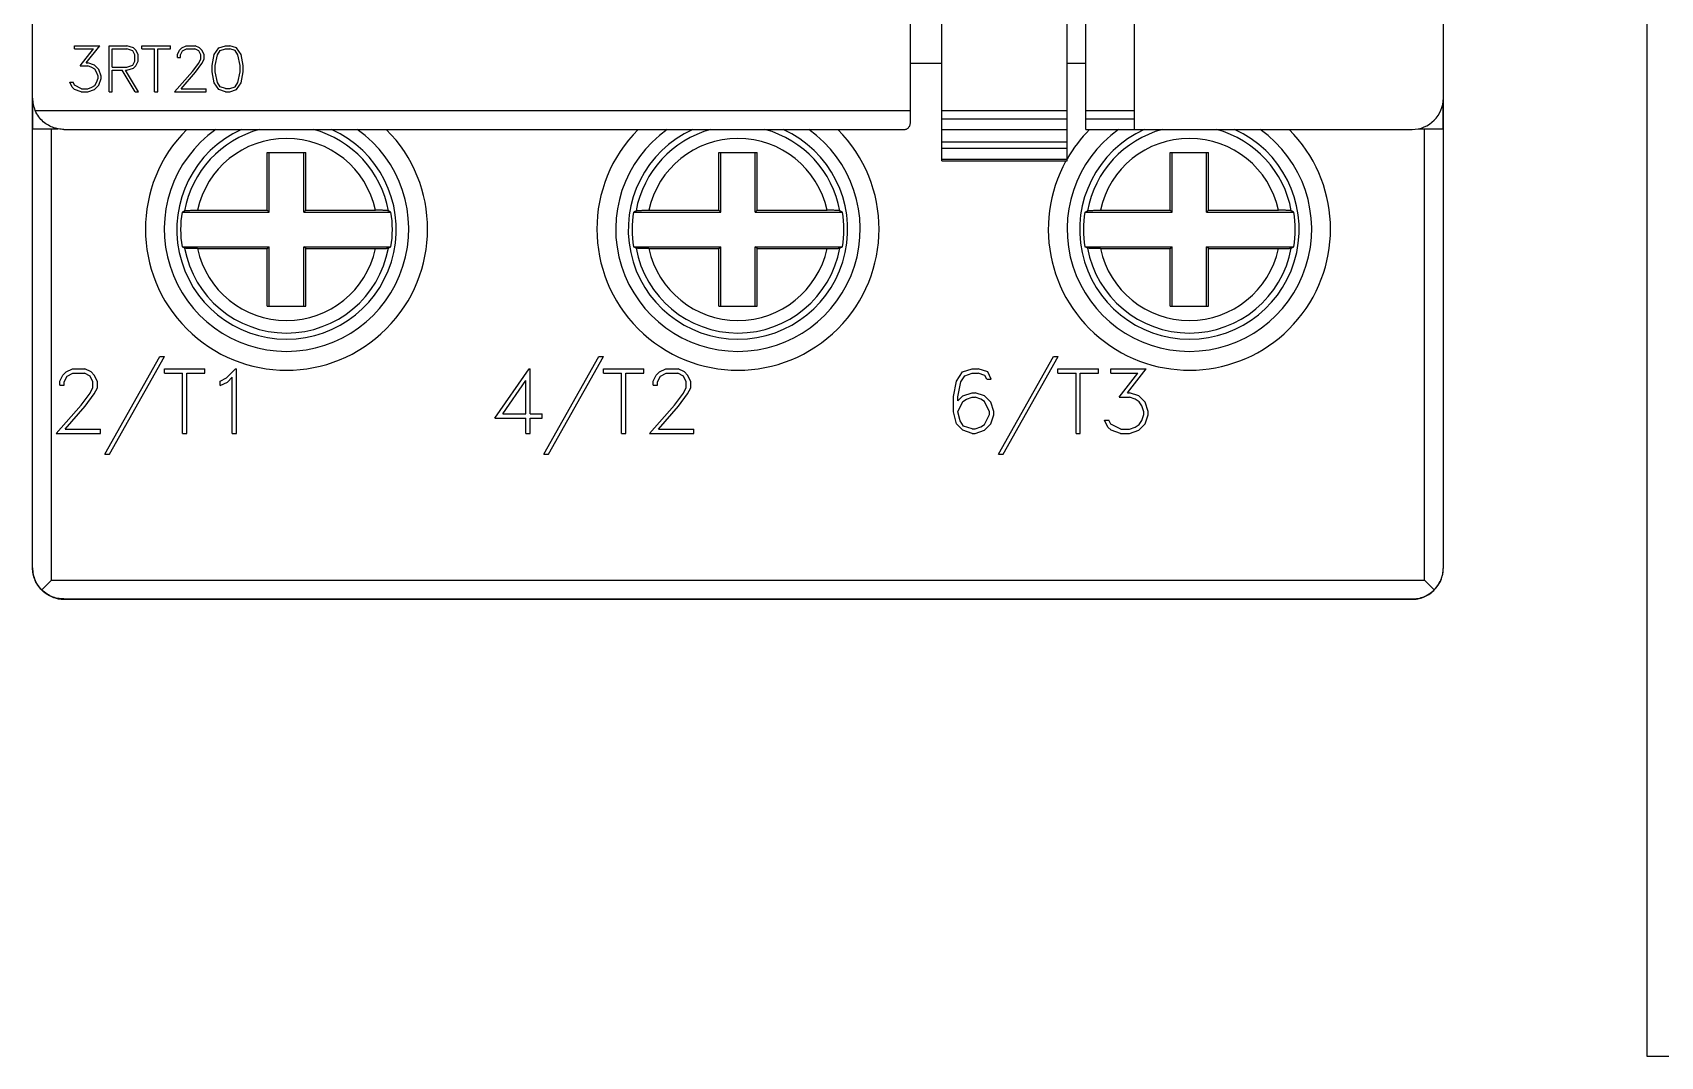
# Model space of a CAD drawing. Header units: millimetres. Extents: x -72 to 2978, y -1067 to 2817.
# Drawn here: x 2033 to 2085, y 163.7 to 196.4 of the extents above; entities that cross this region are included whole.
import ezdxf

# ---------------------------------------------------------------- set-up
doc = ezdxf.new("R2010")
doc.units = ezdxf.units.MM
doc.layers.add('10000_FRONT', color=7, linetype='Continuous')

msp = doc.modelspace()

# ---------------------------------------------------------------- linework, layer by layer
for p, q in [((2084.528, 163.711), (2084.528, 276.811)), ((2107.028, 163.711), (2084.528, 163.711))]:
    msp.add_line(p, q)
at = {"layer": '10000_FRONT', "color": 7, "linetype": 'Continuous', "lineweight": 25}
for p, q in [((2062.028, 192.286), (2062.028, 249.286)), ((2061.028, 193.486), (2061.028, 248.086)), ((2033.028, 193.306), (2033.028, 247.286)), ((2066.028, 192.286), (2066.028, 208.786)), ((2066.628, 193.286), (2066.628, 208.186)), ((2068.178, 193.286), (2068.178, 206.986)), ((2078.028, 194.286), (2078.028, 198.089)), ((2034.361, 195.959), (2035.169, 195.959)), ((2034.361, 195.861), (2034.361, 195.959)), ((2034.361, 195.861), (2034.976, 195.861)), ((2034.551, 195.311), (2034.976, 195.861)), ((2034.738, 195.411), (2035.169, 195.959)), ((2035.474, 195.959), (2036.039, 195.959)), ((2035.474, 194.489), (2035.474, 195.959)), ((2035.572, 195.861), (2036.034, 195.861)), ((2035.572, 195.273), (2035.572, 195.861)), ((2036.23, 195.794), (2036.034, 195.861)), ((2036.249, 195.888), (2036.039, 195.959)), ((2036.295, 195.666), (2036.23, 195.794)), ((2036.324, 195.817), (2036.249, 195.888)), ((2036.393, 195.674), (2036.324, 195.817)), ((2036.51, 195.959), (2037.431, 195.959)), ((2036.51, 195.861), (2036.51, 195.959)), ((2036.51, 195.861), (2036.921, 195.861)), ((2036.921, 194.489), (2036.921, 195.861)), ((2037.019, 195.861), (2037.431, 195.861)), ((2037.019, 194.489), (2037.019, 195.861)), ((2037.431, 195.861), (2037.431, 195.959)), ((2037.646, 195.674), (2037.716, 195.818)), ((2037.716, 195.818), (2037.789, 195.889)), ((2037.746, 195.667), (2037.811, 195.796)), ((2037.789, 195.889), (2037.932, 195.959)), ((2037.811, 195.796), (2037.94, 195.861)), ((2037.932, 195.959), (2038.215, 195.959)), ((2037.94, 195.861), (2038.206, 195.861)), ((2038.336, 195.796), (2038.206, 195.861)), ((2038.357, 195.888), (2038.215, 195.959)), ((2038.4, 195.667), (2038.336, 195.796)), ((2038.43, 195.816), (2038.357, 195.888)), ((2038.501, 195.673), (2038.43, 195.816)), ((2038.823, 195.675), (2038.966, 195.888)), ((2038.922, 195.665), (2039.014, 195.804)), ((2038.966, 195.888), (2039.18, 195.959)), ((2039.014, 195.804), (2039.184, 195.862)), ((2039.18, 195.959), (2039.321, 195.959)), ((2039.184, 195.862), (2039.318, 195.862)), ((2039.487, 195.804), (2039.318, 195.862)), ((2039.535, 195.888), (2039.321, 195.959)), ((2039.579, 195.665), (2039.487, 195.804)), ((2039.679, 195.675), (2039.535, 195.888)), ((2033.028, 195.396), (2033.028, 195.396)), ((2034.551, 195.311), (2034.787, 195.311)), ((2034.738, 195.411), (2034.79, 195.411)), ((2034.918, 195.266), (2034.787, 195.311)), ((2035.002, 195.341), (2034.79, 195.411)), ((2035.01, 195.206), (2034.918, 195.266)), ((2035.146, 195.197), (2035.002, 195.341)), ((2035.572, 195.273), (2036.034, 195.273)), ((2036.034, 195.273), (2036.23, 195.34)), ((2036.038, 195.175), (2036.249, 195.246)), ((2036.23, 195.34), (2036.295, 195.468)), ((2036.249, 195.246), (2036.324, 195.317)), ((2036.295, 195.468), (2036.295, 195.666)), ((2036.324, 195.317), (2036.393, 195.461)), ((2036.393, 195.461), (2036.393, 195.674)), ((2037.646, 195.586), (2037.646, 195.674)), ((2037.646, 195.586), (2037.746, 195.586)), ((2037.746, 195.586), (2037.746, 195.667)), ((2038.13, 195.132), (2038.334, 195.404)), ((2038.222, 195.11), (2038.43, 195.387)), ((2038.334, 195.404), (2038.4, 195.538)), ((2038.4, 195.538), (2038.4, 195.667)), ((2038.43, 195.387), (2038.501, 195.527)), ((2038.501, 195.527), (2038.501, 195.673)), ((2038.754, 195.329), (2038.823, 195.675)), ((2038.754, 195.119), (2038.754, 195.329)), ((2038.852, 195.326), (2038.922, 195.665)), ((2038.852, 195.125), (2038.852, 195.326)), ((2039.648, 195.326), (2039.579, 195.665)), ((2039.648, 195.125), (2039.648, 195.326)), ((2039.746, 195.329), (2039.679, 195.675)), ((2039.746, 195.119), (2039.746, 195.329)), ((2061.028, 195.406), (2062.028, 195.406)), ((2066.028, 195.406), (2066.628, 195.406)), ((2034.295, 194.631), (2034.214, 194.793)), ((2034.214, 194.793), (2034.318, 194.793)), ((2034.365, 194.697), (2034.318, 194.793)), ((2035.071, 195.113), (2035.01, 195.206)), ((2035.01, 194.693), (2035.071, 194.785)), ((2035.116, 194.982), (2035.071, 195.113)), ((2035.071, 194.785), (2035.116, 194.918)), ((2035.116, 194.918), (2035.116, 194.982)), ((2035.215, 194.986), (2035.146, 195.197)), ((2035.146, 194.702), (2035.215, 194.913)), ((2035.215, 194.913), (2035.215, 194.986)), ((2035.572, 195.175), (2035.889, 195.175)), ((2035.572, 194.489), (2035.572, 195.175)), ((2036.3, 194.489), (2035.889, 195.175)), ((2036.406, 194.489), (2035.995, 195.175)), ((2035.995, 195.175), (2036.038, 195.175)), ((2037.558, 194.489), (2038.13, 195.132)), ((2037.766, 194.587), (2038.222, 195.11)), ((2038.823, 194.773), (2038.754, 195.119)), ((2038.966, 194.56), (2038.823, 194.773)), ((2038.922, 194.785), (2038.852, 195.125)), ((2039.014, 194.646), (2038.922, 194.785)), ((2039.487, 194.646), (2039.579, 194.785)), ((2039.535, 194.56), (2039.679, 194.773)), ((2039.579, 194.785), (2039.648, 195.125)), ((2039.679, 194.773), (2039.746, 195.119)), ((2034.369, 194.559), (2034.295, 194.631)), ((2034.587, 194.587), (2034.365, 194.697)), ((2034.581, 194.489), (2034.369, 194.559)), ((2034.581, 194.489), (2034.79, 194.489)), ((2034.587, 194.587), (2034.787, 194.587)), ((2034.787, 194.587), (2034.918, 194.633)), ((2034.79, 194.489), (2035.002, 194.56)), ((2034.918, 194.633), (2035.01, 194.693)), ((2035.002, 194.56), (2035.146, 194.702)), ((2035.474, 194.489), (2035.572, 194.489)), ((2036.3, 194.489), (2036.406, 194.489)), ((2036.921, 194.489), (2037.019, 194.489)), ((2037.558, 194.489), (2038.569, 194.489)), ((2037.766, 194.587), (2038.569, 194.587)), ((2038.569, 194.489), (2038.569, 194.587)), ((2039.18, 194.489), (2038.966, 194.56)), ((2039.184, 194.589), (2039.014, 194.646)), ((2039.18, 194.489), (2039.321, 194.489)), ((2039.184, 194.589), (2039.318, 194.589)), ((2039.318, 194.589), (2039.487, 194.646)), ((2039.321, 194.489), (2039.535, 194.56)), ((2078.028, 193.306), (2078.028, 194.278)), ((2033.038, 193.306), (2033.038, 194.145)), ((2033.135, 193.836), (2033.111, 193.886)), ((2033.111, 193.886), (2061.028, 193.886)), ((2033.162, 193.786), (2033.135, 193.836)), ((2033.191, 193.738), (2033.162, 193.786)), ((2033.224, 193.692), (2033.191, 193.738)), ((2033.258, 193.647), (2033.224, 193.692)), ((2062.028, 193.886), (2066.028, 193.886)), ((2066.628, 193.886), (2068.178, 193.886)), ((2078.018, 193.306), (2078.018, 194.145)), ((2033.028, 193.306), (2033.628, 193.306)), ((2033.028, 179.306), (2033.028, 193.306)), ((2033.295, 193.606), (2033.258, 193.647)), ((2033.333, 193.567), (2033.295, 193.606)), ((2033.371, 193.532), (2033.333, 193.567)), ((2033.41, 193.5), (2033.371, 193.532)), ((2033.449, 193.47), (2033.41, 193.5)), ((2033.49, 193.443), (2033.449, 193.47)), ((2033.532, 193.418), (2033.49, 193.443)), ((2033.575, 193.395), (2033.532, 193.418)), ((2033.619, 193.374), (2033.575, 193.395)), ((2033.664, 193.355), (2033.619, 193.374)), ((2033.628, 193.306), (2033.829, 193.306)), ((2033.628, 178.906), (2033.628, 193.306)), ((2033.709, 193.338), (2033.664, 193.355)), ((2033.755, 193.324), (2033.709, 193.338)), ((2033.801, 193.312), (2033.755, 193.324)), ((2033.847, 193.303), (2033.801, 193.312)), ((2033.893, 193.295), (2033.847, 193.303)), ((2033.939, 193.29), (2033.893, 193.295)), ((2033.984, 193.287), (2033.939, 193.29)), ((2034.028, 193.286), (2033.984, 193.287)), ((2034.028, 193.286), (2060.828, 193.286)), ((2060.828, 193.286), (2060.846, 193.287)), ((2060.846, 193.287), (2060.864, 193.289)), ((2060.864, 193.289), (2060.882, 193.294)), ((2060.882, 193.294), (2060.9, 193.3)), ((2060.9, 193.3), (2060.918, 193.308)), ((2060.918, 193.308), (2060.935, 193.317)), ((2060.935, 193.317), (2060.951, 193.329)), ((2060.951, 193.329), (2060.967, 193.342)), ((2060.967, 193.342), (2060.981, 193.358)), ((2060.981, 193.358), (2060.994, 193.375)), ((2060.994, 193.375), (2061.005, 193.393)), ((2061.005, 193.393), (2061.014, 193.414)), ((2061.014, 193.414), (2061.021, 193.436)), ((2061.021, 193.436), (2061.026, 193.46)), ((2061.026, 193.46), (2061.028, 193.486)), ((2062.028, 193.622), (2066.028, 193.622)), ((2062.028, 193.286), (2066.028, 193.286)), ((2066.628, 193.622), (2068.178, 193.622)), ((2066.628, 193.286), (2068.178, 193.286)), ((2068.178, 193.286), (2077.028, 193.286)), ((2077.227, 193.306), (2078.028, 193.306)), ((2077.428, 178.906), (2077.428, 193.306)), ((2078.028, 179.306), (2078.028, 193.306)), ((2062.028, 192.886), (2066.028, 192.886)), ((2062.028, 192.686), (2066.028, 192.686)), ((2040.515, 192.546), (2041.741, 192.546)), ((2040.515, 190.709), (2040.515, 192.546)), ((2040.578, 190.646), (2040.578, 192.546)), ((2041.678, 190.646), (2041.678, 192.546)), ((2041.741, 190.709), (2041.741, 192.546)), ((2054.915, 192.546), (2056.141, 192.546)), ((2054.915, 190.709), (2054.915, 192.546)), ((2054.978, 190.646), (2054.978, 192.546)), ((2056.078, 190.646), (2056.078, 192.546)), ((2056.141, 190.709), (2056.141, 192.546)), ((2062.028, 192.34), (2066.028, 192.34)), ((2062.028, 192.286), (2066.028, 192.286)), ((2069.315, 192.546), (2070.541, 192.546)), ((2069.315, 190.709), (2069.315, 192.546)), ((2069.378, 190.646), (2069.378, 192.546)), ((2070.478, 190.646), (2070.478, 192.546)), ((2070.541, 190.709), (2070.541, 192.546)), ((2037.795, 190.646), (2037.807, 190.652)), ((2037.795, 190.646), (2040.578, 190.646)), ((2037.807, 190.652), (2037.819, 190.659)), ((2037.819, 190.659), (2037.83, 190.665)), ((2037.83, 190.665), (2037.842, 190.671)), ((2037.842, 190.671), (2037.854, 190.677)), ((2037.854, 190.677), (2037.865, 190.684)), ((2037.865, 190.684), (2037.877, 190.69)), ((2037.877, 190.69), (2037.881, 190.692)), ((2037.881, 190.692), (2037.889, 190.693)), ((2037.889, 190.693), (2037.898, 190.695)), ((2037.898, 190.695), (2037.909, 190.696)), ((2037.909, 190.696), (2037.923, 190.698)), ((2037.923, 190.698), (2037.939, 190.699)), ((2037.939, 190.699), (2037.958, 190.701)), ((2037.958, 190.701), (2037.979, 190.702)), ((2037.979, 190.702), (2038, 190.703)), ((2038, 190.703), (2038.023, 190.704)), ((2038.023, 190.704), (2038.049, 190.705)), ((2038.049, 190.705), (2038.076, 190.706)), ((2038.076, 190.706), (2038.104, 190.707)), ((2038.104, 190.707), (2038.132, 190.707)), ((2038.132, 190.707), (2038.162, 190.708)), ((2038.162, 190.708), (2038.193, 190.708)), ((2038.193, 190.708), (2038.224, 190.709)), ((2038.224, 190.709), (2038.256, 190.709)), ((2038.256, 190.709), (2038.287, 190.709)), ((2038.287, 190.709), (2040.515, 190.709)), ((2040.578, 190.646), (2040.515, 190.709)), ((2041.678, 190.646), (2041.741, 190.709)), ((2041.678, 190.646), (2044.46, 190.646)), ((2041.741, 190.709), (2043.968, 190.709)), ((2043.994, 190.709), (2043.968, 190.709)), ((2044.02, 190.709), (2043.994, 190.709)), ((2044.046, 190.709), (2044.02, 190.709)), ((2044.072, 190.708), (2044.046, 190.709)), ((2044.098, 190.708), (2044.072, 190.708)), ((2044.122, 190.707), (2044.098, 190.708)), ((2044.145, 190.707), (2044.122, 190.707)), ((2044.168, 190.706), (2044.145, 190.707)), ((2044.191, 190.706), (2044.168, 190.706)), ((2044.213, 190.705), (2044.191, 190.706)), ((2044.234, 190.704), (2044.213, 190.705)), ((2044.254, 190.703), (2044.234, 190.704)), ((2044.271, 190.702), (2044.254, 190.703)), ((2044.288, 190.701), (2044.271, 190.702)), ((2044.305, 190.7), (2044.288, 190.701)), ((2044.32, 190.699), (2044.305, 190.7)), ((2044.333, 190.698), (2044.32, 190.699)), ((2044.344, 190.696), (2044.333, 190.698)), ((2044.354, 190.695), (2044.344, 190.696)), ((2044.363, 190.694), (2044.354, 190.695)), ((2044.37, 190.693), (2044.363, 190.694)), ((2044.375, 190.691), (2044.37, 190.693)), ((2044.378, 190.69), (2044.375, 190.691)), ((2044.39, 190.684), (2044.378, 190.69)), ((2044.402, 190.677), (2044.39, 190.684)), ((2044.413, 190.671), (2044.402, 190.677)), ((2044.425, 190.665), (2044.413, 190.671)), ((2044.437, 190.659), (2044.425, 190.665)), ((2044.448, 190.652), (2044.437, 190.659)), ((2044.46, 190.646), (2044.448, 190.652)), ((2052.195, 190.646), (2052.207, 190.652)), ((2052.195, 190.646), (2054.978, 190.646)), ((2052.207, 190.652), (2052.219, 190.659)), ((2052.219, 190.659), (2052.23, 190.665)), ((2052.23, 190.665), (2052.242, 190.671)), ((2052.242, 190.671), (2052.254, 190.677)), ((2052.254, 190.677), (2052.265, 190.684)), ((2052.265, 190.684), (2052.277, 190.69)), ((2052.277, 190.69), (2052.281, 190.692)), ((2052.281, 190.692), (2052.289, 190.693)), ((2052.289, 190.693), (2052.298, 190.695)), ((2052.298, 190.695), (2052.309, 190.696)), ((2052.309, 190.696), (2052.323, 190.698)), ((2052.323, 190.698), (2052.339, 190.699)), ((2052.339, 190.699), (2052.358, 190.701)), ((2052.358, 190.701), (2052.379, 190.702)), ((2052.379, 190.702), (2052.4, 190.703)), ((2052.4, 190.703), (2052.423, 190.704)), ((2052.423, 190.704), (2052.449, 190.705)), ((2052.449, 190.705), (2052.476, 190.706)), ((2052.476, 190.706), (2052.504, 190.707)), ((2052.504, 190.707), (2052.532, 190.707)), ((2052.532, 190.707), (2052.562, 190.708)), ((2052.562, 190.708), (2052.593, 190.708)), ((2052.593, 190.708), (2052.624, 190.709)), ((2052.624, 190.709), (2052.656, 190.709)), ((2052.656, 190.709), (2052.687, 190.709)), ((2052.687, 190.709), (2054.915, 190.709)), ((2054.978, 190.646), (2054.915, 190.709)), ((2056.078, 190.646), (2056.141, 190.709)), ((2056.078, 190.646), (2058.86, 190.646)), ((2056.141, 190.709), (2058.368, 190.709)), ((2058.394, 190.709), (2058.368, 190.709)), ((2058.42, 190.709), (2058.394, 190.709)), ((2058.446, 190.709), (2058.42, 190.709)), ((2058.472, 190.708), (2058.446, 190.709)), ((2058.498, 190.708), (2058.472, 190.708)), ((2058.522, 190.707), (2058.498, 190.708)), ((2058.545, 190.707), (2058.522, 190.707)), ((2058.568, 190.706), (2058.545, 190.707)), ((2058.591, 190.706), (2058.568, 190.706)), ((2058.613, 190.705), (2058.591, 190.706)), ((2058.634, 190.704), (2058.613, 190.705)), ((2058.654, 190.703), (2058.634, 190.704)), ((2058.671, 190.702), (2058.654, 190.703)), ((2058.688, 190.701), (2058.671, 190.702)), ((2058.705, 190.7), (2058.688, 190.701)), ((2058.72, 190.699), (2058.705, 190.7)), ((2058.733, 190.698), (2058.72, 190.699)), ((2058.744, 190.696), (2058.733, 190.698)), ((2058.754, 190.695), (2058.744, 190.696)), ((2058.763, 190.694), (2058.754, 190.695)), ((2058.77, 190.693), (2058.763, 190.694)), ((2058.775, 190.691), (2058.77, 190.693)), ((2058.778, 190.69), (2058.775, 190.691)), ((2058.79, 190.684), (2058.778, 190.69)), ((2058.802, 190.677), (2058.79, 190.684)), ((2058.813, 190.671), (2058.802, 190.677)), ((2058.825, 190.665), (2058.813, 190.671)), ((2058.837, 190.659), (2058.825, 190.665)), ((2058.848, 190.652), (2058.837, 190.659)), ((2058.86, 190.646), (2058.848, 190.652)), ((2066.595, 190.646), (2066.607, 190.652)), ((2066.595, 190.646), (2069.378, 190.646)), ((2066.607, 190.652), (2066.619, 190.659)), ((2066.619, 190.659), (2066.63, 190.665)), ((2066.63, 190.665), (2066.642, 190.671)), ((2066.642, 190.671), (2066.654, 190.677)), ((2066.654, 190.677), (2066.665, 190.684)), ((2066.665, 190.684), (2066.677, 190.69)), ((2066.677, 190.69), (2066.681, 190.692)), ((2066.681, 190.692), (2066.689, 190.693)), ((2066.689, 190.693), (2066.698, 190.695)), ((2066.698, 190.695), (2066.709, 190.696)), ((2066.709, 190.696), (2066.723, 190.698)), ((2066.723, 190.698), (2066.739, 190.699)), ((2066.739, 190.699), (2066.758, 190.701)), ((2066.758, 190.701), (2066.779, 190.702)), ((2066.779, 190.702), (2066.8, 190.703)), ((2066.8, 190.703), (2066.823, 190.704)), ((2066.823, 190.704), (2066.849, 190.705)), ((2066.849, 190.705), (2066.876, 190.706)), ((2066.876, 190.706), (2066.904, 190.707)), ((2066.904, 190.707), (2066.932, 190.707)), ((2066.932, 190.707), (2066.962, 190.708)), ((2066.962, 190.708), (2066.993, 190.708)), ((2066.993, 190.708), (2067.024, 190.709)), ((2067.024, 190.709), (2067.056, 190.709)), ((2067.056, 190.709), (2067.087, 190.709)), ((2067.087, 190.709), (2069.315, 190.709)), ((2069.378, 190.646), (2069.315, 190.709)), ((2070.478, 190.646), (2070.541, 190.709)), ((2070.478, 190.646), (2073.26, 190.646)), ((2070.541, 190.709), (2072.768, 190.709)), ((2072.794, 190.709), (2072.768, 190.709)), ((2072.82, 190.709), (2072.794, 190.709)), ((2072.846, 190.709), (2072.82, 190.709)), ((2072.872, 190.708), (2072.846, 190.709)), ((2072.898, 190.708), (2072.872, 190.708)), ((2072.922, 190.707), (2072.898, 190.708)), ((2072.945, 190.707), (2072.922, 190.707)), ((2072.968, 190.706), (2072.945, 190.707)), ((2072.991, 190.706), (2072.968, 190.706)), ((2073.013, 190.705), (2072.991, 190.706)), ((2073.034, 190.704), (2073.013, 190.705)), ((2073.054, 190.703), (2073.034, 190.704)), ((2073.071, 190.702), (2073.054, 190.703)), ((2073.088, 190.701), (2073.071, 190.702)), ((2073.105, 190.7), (2073.088, 190.701)), ((2073.12, 190.699), (2073.105, 190.7)), ((2073.133, 190.698), (2073.12, 190.699)), ((2073.144, 190.696), (2073.133, 190.698)), ((2073.154, 190.695), (2073.144, 190.696)), ((2073.163, 190.694), (2073.154, 190.695)), ((2073.17, 190.693), (2073.163, 190.694)), ((2073.175, 190.691), (2073.17, 190.693)), ((2073.178, 190.69), (2073.175, 190.691)), ((2073.19, 190.684), (2073.178, 190.69)), ((2073.202, 190.677), (2073.19, 190.684)), ((2073.213, 190.671), (2073.202, 190.677)), ((2073.225, 190.665), (2073.213, 190.671)), ((2073.237, 190.659), (2073.225, 190.665)), ((2073.248, 190.652), (2073.237, 190.659)), ((2073.26, 190.646), (2073.248, 190.652)), ((2037.807, 189.54), (2037.795, 189.546)), ((2037.795, 189.546), (2040.578, 189.546)), ((2037.819, 189.533), (2037.807, 189.54)), ((2037.83, 189.527), (2037.819, 189.533)), ((2037.842, 189.521), (2037.83, 189.527)), ((2040.515, 189.483), (2040.578, 189.546)), ((2040.578, 187.646), (2040.578, 189.546)), ((2041.741, 189.483), (2041.678, 189.546)), ((2041.678, 189.546), (2044.46, 189.546)), ((2041.678, 187.646), (2041.678, 189.546)), ((2044.413, 189.521), (2044.425, 189.527)), ((2044.425, 189.527), (2044.437, 189.533)), ((2044.437, 189.533), (2044.448, 189.54)), ((2044.448, 189.54), (2044.46, 189.546)), ((2052.207, 189.54), (2052.195, 189.546)), ((2052.195, 189.546), (2054.978, 189.546)), ((2052.219, 189.533), (2052.207, 189.54)), ((2052.23, 189.527), (2052.219, 189.533)), ((2052.242, 189.521), (2052.23, 189.527)), ((2054.915, 189.483), (2054.978, 189.546)), ((2054.978, 187.646), (2054.978, 189.546)), ((2056.141, 189.483), (2056.078, 189.546)), ((2056.078, 189.546), (2058.86, 189.546)), ((2056.078, 187.646), (2056.078, 189.546)), ((2058.813, 189.521), (2058.825, 189.527)), ((2058.825, 189.527), (2058.837, 189.533)), ((2058.837, 189.533), (2058.848, 189.54)), ((2058.848, 189.54), (2058.86, 189.546)), ((2066.607, 189.54), (2066.595, 189.546)), ((2066.595, 189.546), (2069.378, 189.546)), ((2066.619, 189.533), (2066.607, 189.54)), ((2066.63, 189.527), (2066.619, 189.533)), ((2066.642, 189.521), (2066.63, 189.527)), ((2069.315, 189.483), (2069.378, 189.546)), ((2069.378, 187.646), (2069.378, 189.546)), ((2070.541, 189.483), (2070.478, 189.546)), ((2070.478, 189.546), (2073.26, 189.546)), ((2070.478, 187.646), (2070.478, 189.546)), ((2073.213, 189.521), (2073.225, 189.527)), ((2073.225, 189.527), (2073.237, 189.533)), ((2073.237, 189.533), (2073.248, 189.54)), ((2073.248, 189.54), (2073.26, 189.546)), ((2037.854, 189.515), (2037.842, 189.521)), ((2037.865, 189.509), (2037.854, 189.515)), ((2037.877, 189.502), (2037.865, 189.509)), ((2037.881, 189.501), (2037.877, 189.502)), ((2037.886, 189.5), (2037.881, 189.501)), ((2037.893, 189.498), (2037.886, 189.5)), ((2037.901, 189.497), (2037.893, 189.498)), ((2037.911, 189.496), (2037.901, 189.497)), ((2037.922, 189.495), (2037.911, 189.496)), ((2037.936, 189.493), (2037.922, 189.495)), ((2037.951, 189.492), (2037.936, 189.493)), ((2037.967, 189.491), (2037.951, 189.492)), ((2037.984, 189.49), (2037.967, 189.491)), ((2038.002, 189.489), (2037.984, 189.49)), ((2038.021, 189.488), (2038.002, 189.489)), ((2038.042, 189.487), (2038.021, 189.488)), ((2038.064, 189.487), (2038.042, 189.487)), ((2038.087, 189.486), (2038.064, 189.487)), ((2038.111, 189.485), (2038.087, 189.486)), ((2038.134, 189.485), (2038.111, 189.485)), ((2038.158, 189.484), (2038.134, 189.485)), ((2038.183, 189.484), (2038.158, 189.484)), ((2038.209, 189.484), (2038.183, 189.484)), ((2038.236, 189.483), (2038.209, 189.484)), ((2038.262, 189.483), (2038.236, 189.483)), ((2038.287, 189.483), (2038.262, 189.483)), ((2038.287, 189.483), (2040.515, 189.483)), ((2040.515, 187.646), (2040.515, 189.483)), ((2041.741, 189.483), (2043.968, 189.483)), ((2041.741, 187.646), (2041.741, 189.483)), ((2043.968, 189.483), (2043.999, 189.483)), ((2043.999, 189.483), (2044.031, 189.483)), ((2044.031, 189.483), (2044.063, 189.484)), ((2044.063, 189.484), (2044.094, 189.484)), ((2044.094, 189.484), (2044.123, 189.485)), ((2044.123, 189.485), (2044.151, 189.485)), ((2044.151, 189.485), (2044.179, 189.486)), ((2044.179, 189.486), (2044.207, 189.487)), ((2044.207, 189.487), (2044.232, 189.488)), ((2044.232, 189.488), (2044.256, 189.489)), ((2044.256, 189.489), (2044.277, 189.49)), ((2044.277, 189.49), (2044.297, 189.492)), ((2044.297, 189.492), (2044.316, 189.493)), ((2044.316, 189.493), (2044.332, 189.494)), ((2044.332, 189.494), (2044.346, 189.496)), ((2044.346, 189.496), (2044.357, 189.497)), ((2044.357, 189.497), (2044.367, 189.499)), ((2044.367, 189.499), (2044.374, 189.501)), ((2044.374, 189.501), (2044.378, 189.502)), ((2044.378, 189.502), (2044.39, 189.509)), ((2044.39, 189.509), (2044.402, 189.515)), ((2044.402, 189.515), (2044.413, 189.521)), ((2052.254, 189.515), (2052.242, 189.521)), ((2052.265, 189.509), (2052.254, 189.515)), ((2052.277, 189.502), (2052.265, 189.509)), ((2052.281, 189.501), (2052.277, 189.502)), ((2052.286, 189.5), (2052.281, 189.501)), ((2052.293, 189.498), (2052.286, 189.5)), ((2052.301, 189.497), (2052.293, 189.498)), ((2052.311, 189.496), (2052.301, 189.497)), ((2052.322, 189.495), (2052.311, 189.496)), ((2052.336, 189.493), (2052.322, 189.495)), ((2052.351, 189.492), (2052.336, 189.493)), ((2052.367, 189.491), (2052.351, 189.492)), ((2052.384, 189.49), (2052.367, 189.491)), ((2052.402, 189.489), (2052.384, 189.49)), ((2052.421, 189.488), (2052.402, 189.489)), ((2052.442, 189.487), (2052.421, 189.488)), ((2052.464, 189.487), (2052.442, 189.487)), ((2052.487, 189.486), (2052.464, 189.487)), ((2052.511, 189.485), (2052.487, 189.486)), ((2052.534, 189.485), (2052.511, 189.485)), ((2052.558, 189.484), (2052.534, 189.485)), ((2052.583, 189.484), (2052.558, 189.484)), ((2052.609, 189.484), (2052.583, 189.484)), ((2052.636, 189.483), (2052.609, 189.484)), ((2052.662, 189.483), (2052.636, 189.483)), ((2052.687, 189.483), (2052.662, 189.483)), ((2052.687, 189.483), (2054.915, 189.483)), ((2054.915, 187.646), (2054.915, 189.483)), ((2056.141, 189.483), (2058.368, 189.483)), ((2056.141, 187.646), (2056.141, 189.483)), ((2058.368, 189.483), (2058.399, 189.483)), ((2058.399, 189.483), (2058.431, 189.483)), ((2058.431, 189.483), (2058.463, 189.484)), ((2058.463, 189.484), (2058.494, 189.484)), ((2058.494, 189.484), (2058.523, 189.485)), ((2058.523, 189.485), (2058.551, 189.485)), ((2058.551, 189.485), (2058.579, 189.486)), ((2058.579, 189.486), (2058.607, 189.487)), ((2058.607, 189.487), (2058.632, 189.488)), ((2058.632, 189.488), (2058.656, 189.489)), ((2058.656, 189.489), (2058.677, 189.49)), ((2058.677, 189.49), (2058.697, 189.492)), ((2058.697, 189.492), (2058.716, 189.493)), ((2058.716, 189.493), (2058.732, 189.494)), ((2058.732, 189.494), (2058.746, 189.496)), ((2058.746, 189.496), (2058.757, 189.497)), ((2058.757, 189.497), (2058.767, 189.499)), ((2058.767, 189.499), (2058.774, 189.501)), ((2058.774, 189.501), (2058.778, 189.502)), ((2058.778, 189.502), (2058.79, 189.509)), ((2058.79, 189.509), (2058.802, 189.515)), ((2058.802, 189.515), (2058.813, 189.521)), ((2066.654, 189.515), (2066.642, 189.521)), ((2066.665, 189.509), (2066.654, 189.515)), ((2066.677, 189.502), (2066.665, 189.509)), ((2066.681, 189.501), (2066.677, 189.502)), ((2066.686, 189.5), (2066.681, 189.501)), ((2066.693, 189.498), (2066.686, 189.5)), ((2066.701, 189.497), (2066.693, 189.498)), ((2066.711, 189.496), (2066.701, 189.497)), ((2066.722, 189.495), (2066.711, 189.496)), ((2066.736, 189.493), (2066.722, 189.495)), ((2066.751, 189.492), (2066.736, 189.493)), ((2066.767, 189.491), (2066.751, 189.492)), ((2066.784, 189.49), (2066.767, 189.491)), ((2066.802, 189.489), (2066.784, 189.49)), ((2066.821, 189.488), (2066.802, 189.489)), ((2066.842, 189.487), (2066.821, 189.488)), ((2066.864, 189.487), (2066.842, 189.487)), ((2066.887, 189.486), (2066.864, 189.487)), ((2066.911, 189.485), (2066.887, 189.486)), ((2066.934, 189.485), (2066.911, 189.485)), ((2066.958, 189.484), (2066.934, 189.485)), ((2066.983, 189.484), (2066.958, 189.484)), ((2067.009, 189.484), (2066.983, 189.484)), ((2067.036, 189.483), (2067.009, 189.484)), ((2067.062, 189.483), (2067.036, 189.483)), ((2067.087, 189.483), (2067.062, 189.483)), ((2067.087, 189.483), (2069.315, 189.483)), ((2069.315, 187.646), (2069.315, 189.483)), ((2070.541, 189.483), (2072.768, 189.483)), ((2070.541, 187.646), (2070.541, 189.483)), ((2072.768, 189.483), (2072.799, 189.483)), ((2072.799, 189.483), (2072.831, 189.483)), ((2072.831, 189.483), (2072.863, 189.484)), ((2072.863, 189.484), (2072.894, 189.484)), ((2072.894, 189.484), (2072.923, 189.485)), ((2072.923, 189.485), (2072.951, 189.485)), ((2072.951, 189.485), (2072.979, 189.486)), ((2072.979, 189.486), (2073.007, 189.487)), ((2073.007, 189.487), (2073.032, 189.488)), ((2073.032, 189.488), (2073.056, 189.489)), ((2073.056, 189.489), (2073.077, 189.49)), ((2073.077, 189.49), (2073.097, 189.492)), ((2073.097, 189.492), (2073.116, 189.493)), ((2073.116, 189.493), (2073.132, 189.494)), ((2073.132, 189.494), (2073.146, 189.496)), ((2073.146, 189.496), (2073.157, 189.497)), ((2073.157, 189.497), (2073.167, 189.499)), ((2073.167, 189.499), (2073.174, 189.501)), ((2073.174, 189.501), (2073.178, 189.502)), ((2073.178, 189.502), (2073.19, 189.509)), ((2073.19, 189.509), (2073.202, 189.515)), ((2073.202, 189.515), (2073.213, 189.521)), ((2040.515, 187.646), (2041.741, 187.646)), ((2054.915, 187.646), (2056.141, 187.646)), ((2069.315, 187.646), (2070.541, 187.646)), ((2035.338, 182.924), (2037.092, 186.04)), ((2035.487, 182.924), (2037.239, 186.04)), ((2037.092, 186.04), (2037.239, 186.04)), ((2049.338, 182.924), (2051.092, 186.04)), ((2049.487, 182.924), (2051.239, 186.04)), ((2051.092, 186.04), (2051.239, 186.04)), ((2063.838, 182.924), (2065.592, 186.04)), ((2063.987, 182.924), (2065.739, 186.04)), ((2065.592, 186.04), (2065.739, 186.04)), ((2033.899, 185.25), (2033.997, 185.451)), ((2033.997, 185.451), (2034.098, 185.551)), ((2034.038, 185.239), (2034.129, 185.42)), ((2034.098, 185.551), (2034.299, 185.648)), ((2034.129, 185.42), (2034.31, 185.511)), ((2034.299, 185.648), (2034.695, 185.648)), ((2034.31, 185.511), (2034.683, 185.511)), ((2034.865, 185.42), (2034.683, 185.511)), ((2034.894, 185.549), (2034.695, 185.648)), ((2034.955, 185.239), (2034.865, 185.42)), ((2034.996, 185.449), (2034.894, 185.549)), ((2035.095, 185.248), (2034.996, 185.449)), ((2037.235, 185.648), (2038.524, 185.648)), ((2037.235, 185.511), (2037.235, 185.648)), ((2037.235, 185.511), (2037.811, 185.511)), ((2037.811, 183.59), (2037.811, 185.511)), ((2037.948, 185.511), (2038.524, 185.511)), ((2037.948, 183.59), (2037.948, 185.511)), ((2038.524, 185.511), (2038.524, 185.648)), ((2039.214, 185.358), (2039.506, 185.648)), ((2039.241, 185.224), (2039.398, 185.382)), ((2039.398, 183.59), (2039.398, 185.382)), ((2039.506, 185.648), (2039.535, 185.648)), ((2039.535, 183.59), (2039.535, 185.648)), ((2047.778, 184.08), (2048.867, 185.648)), ((2048.867, 185.648), (2048.9, 185.648)), ((2048.9, 184.217), (2048.9, 185.648)), ((2051.235, 185.648), (2052.524, 185.648)), ((2051.235, 185.511), (2051.235, 185.648)), ((2051.235, 185.511), (2051.811, 185.511)), ((2051.811, 183.59), (2051.811, 185.511)), ((2051.948, 185.511), (2052.524, 185.511)), ((2051.948, 183.59), (2051.948, 185.511)), ((2052.524, 185.511), (2052.524, 185.648)), ((2052.825, 185.25), (2052.923, 185.451)), ((2052.923, 185.451), (2053.025, 185.551)), ((2052.965, 185.239), (2053.056, 185.42)), ((2053.025, 185.551), (2053.226, 185.648)), ((2053.056, 185.42), (2053.237, 185.511)), ((2053.226, 185.648), (2053.621, 185.648)), ((2053.237, 185.511), (2053.609, 185.511)), ((2053.791, 185.42), (2053.609, 185.511)), ((2053.821, 185.549), (2053.621, 185.648)), ((2053.881, 185.239), (2053.791, 185.42)), ((2053.923, 185.449), (2053.821, 185.549)), ((2054.022, 185.248), (2053.923, 185.449)), ((2062.494, 185.251), (2062.695, 185.549)), ((2062.635, 185.235), (2062.763, 185.429)), ((2062.695, 185.549), (2062.994, 185.648)), ((2062.763, 185.429), (2062.999, 185.509)), ((2062.994, 185.648), (2063.192, 185.648)), ((2062.999, 185.509), (2063.185, 185.509)), ((2063.402, 185.434), (2063.185, 185.509)), ((2063.494, 185.549), (2063.192, 185.648)), ((2063.463, 185.316), (2063.402, 185.434)), ((2063.609, 185.316), (2063.494, 185.549)), ((2065.735, 185.648), (2067.024, 185.648)), ((2065.735, 185.511), (2065.735, 185.648)), ((2065.735, 185.511), (2066.311, 185.511)), ((2066.311, 183.59), (2066.311, 185.511)), ((2066.448, 185.511), (2067.024, 185.511)), ((2066.448, 183.59), (2066.448, 185.511)), ((2067.024, 185.511), (2067.024, 185.648)), ((2067.421, 185.648), (2068.551, 185.648)), ((2067.421, 185.511), (2067.421, 185.648)), ((2067.421, 185.511), (2068.282, 185.511)), ((2067.687, 184.741), (2068.282, 185.511)), ((2067.948, 184.881), (2068.551, 185.648)), ((2033.899, 185.126), (2033.899, 185.25)), ((2033.899, 185.126), (2034.038, 185.126)), ((2034.038, 185.126), (2034.038, 185.239)), ((2034.577, 184.49), (2034.862, 184.871)), ((2034.862, 184.871), (2034.955, 185.058)), ((2034.955, 185.058), (2034.955, 185.239)), ((2034.996, 184.847), (2035.095, 185.044)), ((2035.095, 185.044), (2035.095, 185.248)), ((2039.013, 185.256), (2039.214, 185.358)), ((2039.013, 185.112), (2039.013, 185.256)), ((2039.013, 185.112), (2039.241, 185.224)), ((2048.027, 184.217), (2048.763, 185.276)), ((2048.763, 184.217), (2048.763, 185.276)), ((2052.825, 185.126), (2052.825, 185.25)), ((2052.825, 185.126), (2052.965, 185.126)), ((2052.965, 185.126), (2052.965, 185.239)), ((2053.503, 184.49), (2053.789, 184.871)), ((2053.789, 184.871), (2053.881, 185.058)), ((2053.881, 185.058), (2053.881, 185.239)), ((2053.923, 184.847), (2054.022, 185.044)), ((2054.022, 185.044), (2054.022, 185.248)), ((2062.399, 184.767), (2062.494, 185.251)), ((2062.538, 184.76), (2062.635, 185.235)), ((2062.698, 184.783), (2062.994, 184.881)), ((2062.994, 184.881), (2063.096, 184.881)), ((2063.392, 184.783), (2063.096, 184.881)), ((2063.463, 185.316), (2063.609, 185.316)), ((2067.948, 184.881), (2068.022, 184.881)), ((2068.318, 184.783), (2068.022, 184.881)), ((2033.776, 183.59), (2034.577, 184.49)), ((2034.066, 183.727), (2034.705, 184.46)), ((2034.705, 184.46), (2034.996, 184.847)), ((2052.702, 183.59), (2053.503, 184.49)), ((2052.993, 183.727), (2053.632, 184.46)), ((2053.632, 184.46), (2053.923, 184.847)), ((2062.399, 184.281), (2062.399, 184.767)), ((2062.538, 184.623), (2062.698, 184.783)), ((2062.538, 184.623), (2062.538, 184.76)), ((2062.538, 184.282), (2062.7, 184.606)), ((2062.7, 184.606), (2062.816, 184.68)), ((2062.816, 184.68), (2062.999, 184.743)), ((2062.999, 184.743), (2063.09, 184.743)), ((2063.274, 184.68), (2063.09, 184.743)), ((2063.389, 184.606), (2063.274, 184.68)), ((2063.551, 184.279), (2063.389, 184.606)), ((2063.593, 184.582), (2063.392, 184.783)), ((2063.69, 184.286), (2063.593, 184.582)), ((2067.687, 184.741), (2068.017, 184.741)), ((2068.2, 184.678), (2068.017, 184.741)), ((2068.329, 184.594), (2068.2, 184.678)), ((2068.519, 184.582), (2068.318, 184.783)), ((2068.415, 184.464), (2068.329, 184.594)), ((2068.478, 184.28), (2068.415, 184.464)), ((2068.617, 184.286), (2068.519, 184.582)), ((2047.778, 184.08), (2048.763, 184.08)), ((2048.027, 184.217), (2048.763, 184.217)), ((2048.763, 183.59), (2048.763, 184.08)), ((2048.9, 184.217), (2049.284, 184.217)), ((2048.9, 184.08), (2049.284, 184.08)), ((2048.9, 183.59), (2048.9, 184.08)), ((2049.284, 184.08), (2049.284, 184.217)), ((2062.497, 183.889), (2062.399, 184.281)), ((2062.698, 183.689), (2062.497, 183.889)), ((2062.612, 183.986), (2062.538, 184.282)), ((2062.722, 183.823), (2062.612, 183.986)), ((2062.999, 183.73), (2062.722, 183.823)), ((2063.274, 183.794), (2063.389, 183.868)), ((2063.389, 183.868), (2063.551, 184.195)), ((2063.392, 183.689), (2063.593, 183.889)), ((2063.551, 184.195), (2063.551, 184.279)), ((2063.593, 183.889), (2063.69, 184.184)), ((2063.69, 184.184), (2063.69, 184.286)), ((2067.328, 183.789), (2067.216, 184.016)), ((2067.216, 184.016), (2067.36, 184.016)), ((2067.426, 183.882), (2067.36, 184.016)), ((2067.737, 183.727), (2067.426, 183.882)), ((2068.2, 183.792), (2068.329, 183.876)), ((2068.318, 183.689), (2068.519, 183.889)), ((2068.329, 183.876), (2068.415, 184.005)), ((2068.415, 184.005), (2068.478, 184.19)), ((2068.478, 184.19), (2068.478, 184.28)), ((2068.519, 183.889), (2068.617, 184.184)), ((2068.617, 184.184), (2068.617, 184.286)), ((2033.776, 183.59), (2035.19, 183.59)), ((2034.066, 183.727), (2035.19, 183.727)), ((2035.19, 183.59), (2035.19, 183.727)), ((2037.811, 183.59), (2037.948, 183.59)), ((2039.398, 183.59), (2039.535, 183.59)), ((2048.763, 183.59), (2048.9, 183.59)), ((2051.811, 183.59), (2051.948, 183.59)), ((2052.702, 183.59), (2054.117, 183.59)), ((2052.993, 183.727), (2054.117, 183.727)), ((2054.117, 183.59), (2054.117, 183.727)), ((2062.994, 183.59), (2062.698, 183.689)), ((2062.994, 183.59), (2063.096, 183.59)), ((2062.999, 183.73), (2063.09, 183.73)), ((2063.09, 183.73), (2063.274, 183.794)), ((2063.096, 183.59), (2063.392, 183.689)), ((2066.311, 183.59), (2066.448, 183.59)), ((2067.433, 183.688), (2067.328, 183.789)), ((2067.729, 183.59), (2067.433, 183.688)), ((2067.729, 183.59), (2068.022, 183.59)), ((2067.737, 183.727), (2068.017, 183.727)), ((2068.017, 183.727), (2068.2, 183.792)), ((2068.022, 183.59), (2068.318, 183.689)), ((2035.338, 182.924), (2035.487, 182.924)), ((2049.338, 182.924), (2049.487, 182.924)), ((2063.838, 182.924), (2063.987, 182.924)), ((2033.029, 179.258), (2033.028, 179.306)), ((2033.028, 179.296), (2033.028, 179.306)), ((2033.033, 179.209), (2033.029, 179.258)), ((2033.039, 179.16), (2033.033, 179.209)), ((2033.047, 179.11), (2033.039, 179.16)), ((2078.008, 179.11), (2078.017, 179.16)), ((2078.017, 179.16), (2078.023, 179.209)), ((2078.023, 179.209), (2078.027, 179.258)), ((2078.027, 179.258), (2078.028, 179.306)), ((2078.028, 179.296), (2078.028, 179.297)), ((2033.059, 179.059), (2033.047, 179.11)), ((2033.073, 179.009), (2033.059, 179.059)), ((2033.09, 178.96), (2033.073, 179.009)), ((2033.109, 178.91), (2033.09, 178.96)), ((2033.132, 178.862), (2033.109, 178.91)), ((2033.135, 178.846), (2033.111, 178.896)), ((2033.111, 178.896), (2033.116, 178.896)), ((2033.157, 178.815), (2033.132, 178.862)), ((2033.162, 178.796), (2033.135, 178.846)), ((2033.184, 178.77), (2033.157, 178.815)), ((2033.191, 178.748), (2033.162, 178.796)), ((2033.214, 178.726), (2033.184, 178.77)), ((2033.224, 178.702), (2033.191, 178.748)), ((2033.245, 178.683), (2033.214, 178.726)), ((2033.258, 178.657), (2033.224, 178.702)), ((2033.281, 178.641), (2033.245, 178.683)), ((2033.295, 178.616), (2033.258, 178.657)), ((2033.321, 178.599), (2033.281, 178.641)), ((2033.321, 178.599), (2033.628, 178.906)), ((2033.628, 178.906), (2077.428, 178.906)), ((2077.735, 178.599), (2077.428, 178.906)), ((2077.735, 178.599), (2077.774, 178.641)), ((2077.761, 178.616), (2077.797, 178.657)), ((2077.774, 178.641), (2077.81, 178.683)), ((2077.797, 178.657), (2077.832, 178.702)), ((2077.81, 178.683), (2077.842, 178.726)), ((2077.832, 178.702), (2077.864, 178.748)), ((2077.842, 178.726), (2077.872, 178.77)), ((2077.864, 178.748), (2077.894, 178.796)), ((2077.872, 178.77), (2077.899, 178.815)), ((2077.894, 178.796), (2077.921, 178.846)), ((2077.899, 178.815), (2077.924, 178.862)), ((2077.921, 178.846), (2077.944, 178.896)), ((2077.924, 178.862), (2077.946, 178.91)), ((2077.94, 178.896), (2077.944, 178.896)), ((2077.946, 178.91), (2077.966, 178.96)), ((2077.966, 178.96), (2077.983, 179.009)), ((2077.983, 179.009), (2077.997, 179.059)), ((2077.997, 179.059), (2078.008, 179.11)), ((2033.333, 178.577), (2033.295, 178.616)), ((2033.363, 178.56), (2033.321, 178.599)), ((2033.371, 178.542), (2033.333, 178.577)), ((2033.405, 178.524), (2033.363, 178.56)), ((2033.41, 178.51), (2033.371, 178.542)), ((2033.447, 178.492), (2033.405, 178.524)), ((2033.449, 178.48), (2033.41, 178.51)), ((2033.491, 178.462), (2033.447, 178.492)), ((2033.49, 178.453), (2033.449, 178.48)), ((2033.532, 178.428), (2033.49, 178.453)), ((2033.537, 178.435), (2033.491, 178.462)), ((2033.575, 178.405), (2033.532, 178.428)), ((2033.584, 178.41), (2033.537, 178.435)), ((2033.619, 178.384), (2033.575, 178.405)), ((2033.632, 178.388), (2033.584, 178.41)), ((2033.664, 178.365), (2033.619, 178.384)), ((2033.681, 178.368), (2033.632, 178.388)), ((2033.709, 178.348), (2033.664, 178.365)), ((2033.731, 178.351), (2033.681, 178.368)), ((2033.755, 178.334), (2033.709, 178.348)), ((2033.781, 178.337), (2033.731, 178.351)), ((2033.801, 178.322), (2033.755, 178.334)), ((2033.831, 178.326), (2033.781, 178.337)), ((2033.847, 178.313), (2033.801, 178.322)), ((2033.881, 178.317), (2033.831, 178.326)), ((2033.893, 178.305), (2033.847, 178.313)), ((2033.931, 178.311), (2033.881, 178.317)), ((2033.939, 178.3), (2033.893, 178.305)), ((2033.98, 178.307), (2033.931, 178.311)), ((2033.984, 178.297), (2033.939, 178.3)), ((2034.028, 178.306), (2033.98, 178.307)), ((2034.028, 178.296), (2033.984, 178.297)), ((2034.028, 178.306), (2077.028, 178.306)), ((2034.028, 178.296), (2077.018, 178.296)), ((2077.018, 178.296), (2077.028, 178.296)), ((2077.028, 178.306), (2077.076, 178.307)), ((2077.028, 178.296), (2077.072, 178.297)), ((2077.072, 178.297), (2077.117, 178.3)), ((2077.076, 178.307), (2077.125, 178.311)), ((2077.117, 178.3), (2077.162, 178.305)), ((2077.125, 178.311), (2077.174, 178.317)), ((2077.162, 178.305), (2077.208, 178.313)), ((2077.174, 178.317), (2077.224, 178.326)), ((2077.208, 178.313), (2077.254, 178.322)), ((2077.224, 178.326), (2077.274, 178.337)), ((2077.254, 178.322), (2077.3, 178.334)), ((2077.274, 178.337), (2077.325, 178.351)), ((2077.3, 178.334), (2077.346, 178.348)), ((2077.325, 178.351), (2077.374, 178.368)), ((2077.346, 178.348), (2077.392, 178.365)), ((2077.374, 178.368), (2077.423, 178.388)), ((2077.392, 178.365), (2077.437, 178.384)), ((2077.423, 178.388), (2077.472, 178.41)), ((2077.437, 178.384), (2077.481, 178.405)), ((2077.472, 178.41), (2077.519, 178.435)), ((2077.481, 178.405), (2077.524, 178.428)), ((2077.519, 178.435), (2077.564, 178.462)), ((2077.524, 178.428), (2077.566, 178.453)), ((2077.564, 178.462), (2077.608, 178.492)), ((2077.566, 178.453), (2077.606, 178.48)), ((2077.606, 178.48), (2077.645, 178.51)), ((2077.608, 178.492), (2077.651, 178.524)), ((2077.645, 178.51), (2077.684, 178.542)), ((2077.651, 178.524), (2077.693, 178.56)), ((2077.684, 178.542), (2077.723, 178.577)), ((2077.693, 178.56), (2077.735, 178.599)), ((2077.723, 178.577), (2077.761, 178.616))]:
    msp.add_line(p, q, dxfattribs=at)
for centre, radius, start, end in [((2034.028, 194.286), 1, 180, 203.5782), ((2077.028, 194.286), 1, 270, 0), ((2041.128, 190.106), 4.5, 135.0354, 44.9646), ((2041.128, 190.106), 3.9, 125.3742, 54.6258), ((2041.128, 190.096), 3.5, 114.2956, 65.7044), ((2041.128, 190.096), 3.304, 105.1239, 169.6488), ((2041.128, 190.096), 3.304, 10.3512, 74.8761), ((2055.528, 190.106), 4.5, 135.0354, 44.9646), ((2055.528, 190.106), 3.9, 125.3742, 54.6258), ((2055.528, 190.096), 3.5, 114.2956, 65.7044), ((2055.528, 190.096), 3.304, 105.1239, 169.6488), ((2055.528, 190.096), 3.304, 10.3512, 74.8761), ((2069.928, 190.106), 4.5, 151.0237, 44.9645), ((2069.928, 190.106), 3.9, 125.3742, 54.6257), ((2069.928, 190.106), 4.5, 135.0354, 150.0733), ((2069.928, 190.096), 3.5, 114.2957, 65.7043), ((2069.928, 190.096), 3.304, 105.1241, 169.6488), ((2069.928, 190.096), 3.304, 10.3512, 74.8759), ((2041.128, 190.096), 2.906, 12.1754, 167.8246), ((2055.528, 190.096), 2.906, 12.1754, 167.8246), ((2069.928, 190.096), 2.906, 12.1754, 167.8246), ((2041.128, 190.096), 3.378, 170.6281, 189.3718), ((2041.128, 190.096), 3.378, 350.6282, 9.3719), ((2055.528, 190.096), 3.378, 170.6281, 189.3718), ((2055.528, 190.096), 3.378, 350.6282, 9.3719), ((2069.928, 190.096), 3.378, 170.6281, 189.3718), ((2069.928, 190.096), 3.378, 350.6282, 9.3719), ((2041.128, 190.096), 3.304, 190.3512, 270), ((2041.128, 190.096), 2.906, 192.1754, 347.8246), ((2041.128, 190.096), 3.304, 270, 349.6488), ((2055.528, 190.096), 3.304, 190.3512, 270), ((2055.528, 190.096), 2.906, 192.1754, 347.8246), ((2055.528, 190.096), 3.304, 270, 349.6488), ((2069.928, 190.096), 3.304, 190.3512, 270), ((2069.928, 190.096), 2.906, 192.1754, 347.8246), ((2069.928, 190.096), 3.304, 270, 349.6488), ((2034.028, 179.296), 1, 180, 203.5783), ((2077.028, 179.296), 1, 336.4217, 0), ((2034.038, 179.296), 1, 224.5948, 270), ((2077.018, 179.296), 1, 270, 315.4052)]:
    msp.add_arc(centre, radius, start, end, dxfattribs=at)

doc.saveas('drawing.dxf')
